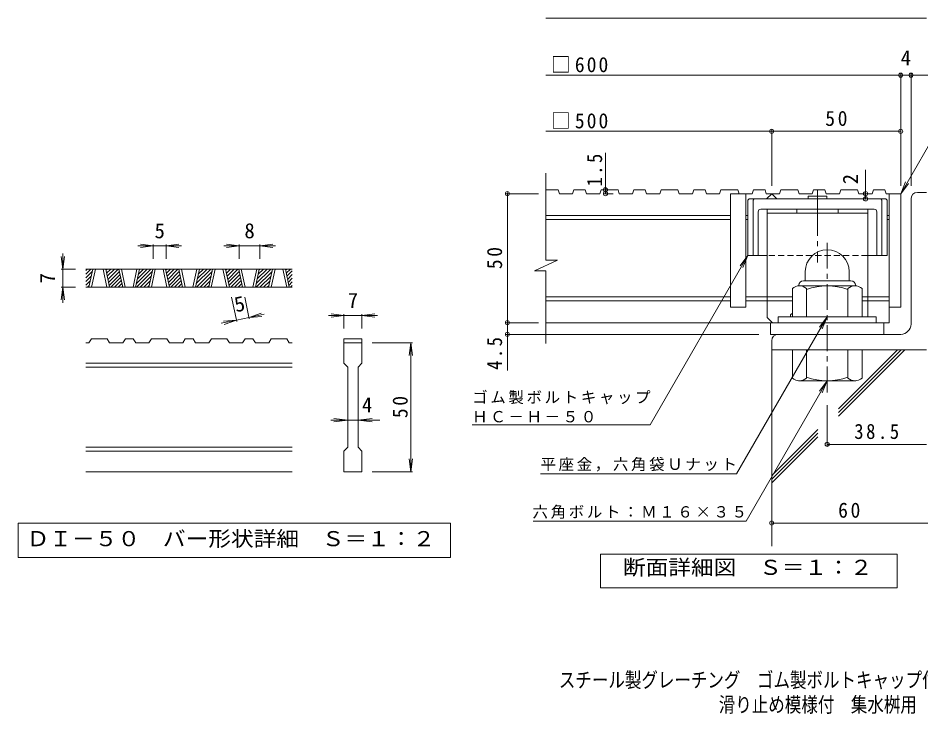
# Model space of a CAD drawing. Units: millimetres on the paper, enlarged 10 times, with parts at other scales. Extents: x -1789 to 1875, y -1353 to 1358.
# Drawn here: x -1789 to -38, y -1353 to -4 of the extents above; entities that cross this region are included whole.
import ezdxf
from ezdxf.enums import TextEntityAlignment as Align

# ---------------------------------------------------------------- set-up
doc = ezdxf.new("R2010")
doc.units = ezdxf.units.MM
doc.header["$LTSCALE"] = 10
doc.header["$PDMODE"] = 32
doc.header["$PDSIZE"] = 8
for name, pattern in [('CHAIN1', [8, 5, -1, 1, -1]), ('CHAIN2', [12, 9, -1, 1, -1]), ('DASHED1', [1.8, 1.2, -0.6])]:
    doc.linetypes.add(name, pattern=pattern)
for name, color, linetype, lineweight in [('D-0', 3, 'Continuous', 9), ('D-1', 2, 'Continuous', 9), ('D-2', 3, 'Continuous', 9), ('D-4', 7, 'Continuous', 9), ('D-5', 7, 'Continuous', 9), ('D-6', 6, 'Continuous', 9), ('D-7', 6, 'Continuous', 9), ('D-8', 4, 'Continuous', 9)]:
    doc.layers.add(name, color=color, linetype=linetype, lineweight=lineweight)
doc.layers.add('F-F_F-Fﾚｲﾔ', color=2, linetype='Continuous')
doc.styles.add('ＭＳ ゴシック', font='')
doc.styles.get('ＭＳ ゴシック').set_extended_font_data('MS Gothic')

msp = doc.modelspace()

# ---------------------------------------------------------------- linework, layer by layer
at = {"layer": 'D-0'}
for p, q in [((-1256.93, -490.79), (-1656.93, -490.79)), ((-1656.93, -493.43), (-1654.29, -490.79)), ((-1656.93, -500.5), (-1647.22, -490.79)), ((-1656.93, -507.57), (-1644.67, -495.32)), ((-1656.93, -514.64), (-1646.6, -504.31)), ((-1651.19, -525.79), (-1643.7, -490.79)), ((-1646.19, -525.79), (-1638.7, -490.79)), ((-1623.7, -490.79), (-1616.21, -525.79)), ((-1618.7, -490.79), (-1611.21, -525.79)), ((-1618.22, -493.07), (-1615.94, -490.79)), ((-1616.97, -498.89), (-1608.87, -490.79)), ((-1615.72, -504.72), (-1601.8, -490.79)), ((-1614.48, -510.54), (-1594.73, -490.79)), ((-1613.23, -516.37), (-1592.17, -495.31)), ((-1611.98, -522.19), (-1590.93, -501.13)), ((-1608.51, -525.79), (-1589.68, -506.96)), ((-1585.65, -525.79), (-1593.14, -490.79)), ((-1580.65, -525.79), (-1588.14, -490.79)), ((-1558.16, -490.79), (-1565.65, -525.79)), ((-1553.14, -490.79), (-1560.63, -525.79)), ((-1559.14, -518.85), (-1531.09, -490.79)), ((-1559.02, -525.79), (-1528.54, -495.32)), ((-1557.22, -509.85), (-1538.16, -490.79)), ((-1555.29, -500.85), (-1545.23, -490.79)), ((-1553.37, -491.86), (-1552.3, -490.79)), ((-1551.94, -525.79), (-1530.47, -504.31)), ((-1535.06, -525.79), (-1527.57, -490.79)), ((-1530.06, -525.79), (-1522.57, -490.79)), ((-1507.57, -490.79), (-1500.08, -525.79)), ((-1502.57, -490.79), (-1495.08, -525.79)), ((-1502.09, -493.07), (-1499.81, -490.79)), ((-1500.84, -498.89), (-1492.74, -490.79)), ((-1499.59, -504.72), (-1485.66, -490.79)), ((-1498.35, -510.54), (-1478.59, -490.79)), ((-1497.1, -516.37), (-1476.04, -495.31)), ((-1495.85, -522.19), (-1474.79, -501.13)), ((-1492.38, -525.79), (-1473.55, -506.96)), ((-1469.52, -525.79), (-1477.01, -490.79)), ((-1464.52, -525.79), (-1472.01, -490.79)), ((-1442.03, -490.79), (-1449.52, -525.79)), ((-1437.01, -490.79), (-1444.5, -525.79)), ((-1443.01, -518.85), (-1414.95, -490.79)), ((-1442.88, -525.79), (-1412.41, -495.32)), ((-1441.09, -509.85), (-1422.02, -490.79)), ((-1439.16, -500.85), (-1429.1, -490.79)), ((-1437.24, -491.86), (-1436.17, -490.79)), ((-1435.81, -525.79), (-1414.33, -504.31)), ((-1418.93, -525.79), (-1411.44, -490.79)), ((-1413.93, -525.79), (-1406.44, -490.79)), ((-1391.44, -490.79), (-1383.95, -525.79)), ((-1386.44, -490.79), (-1378.95, -525.79)), ((-1385.95, -493.07), (-1383.67, -490.79)), ((-1384.71, -498.89), (-1376.6, -490.79)), ((-1383.46, -504.72), (-1369.53, -490.79)), ((-1382.21, -510.54), (-1362.46, -490.79)), ((-1380.97, -516.37), (-1359.91, -495.31)), ((-1379.72, -522.19), (-1358.66, -501.13)), ((-1376.25, -525.79), (-1357.41, -506.96)), ((-1353.38, -525.79), (-1360.87, -490.79)), ((-1348.38, -525.79), (-1355.87, -490.79)), ((-1325.89, -490.79), (-1333.38, -525.79)), ((-1320.87, -490.79), (-1328.36, -525.79)), ((-1326.88, -518.85), (-1298.82, -490.79)), ((-1326.75, -525.79), (-1296.28, -495.32)), ((-1324.95, -509.85), (-1305.89, -490.79)), ((-1323.03, -500.85), (-1312.96, -490.79)), ((-1321.1, -491.86), (-1320.03, -490.79)), ((-1319.68, -525.79), (-1298.2, -504.31)), ((-1302.8, -525.79), (-1295.31, -490.79)), ((-1297.8, -525.79), (-1290.31, -490.79)), ((-1275.31, -490.79), (-1267.82, -525.79)), ((-1270.31, -490.79), (-1262.82, -525.79)), ((-1269.82, -493.07), (-1267.54, -490.79)), ((-1268.57, -498.89), (-1260.47, -490.79)), ((-1267.33, -504.72), (-1256.93, -494.32)), ((-1266.08, -510.54), (-1256.93, -501.39)), ((-1656.93, -521.72), (-1648.52, -513.31)), ((-1653.93, -525.79), (-1650.45, -522.31)), ((-1601.44, -525.79), (-1588.43, -512.78)), ((-1594.37, -525.79), (-1587.19, -518.61)), ((-1587.3, -525.79), (-1585.94, -524.43)), ((-1544.87, -525.79), (-1532.39, -513.31)), ((-1537.8, -525.79), (-1534.32, -522.31)), ((-1485.31, -525.79), (-1472.3, -512.78)), ((-1478.24, -525.79), (-1471.05, -518.61)), ((-1471.17, -525.79), (-1469.81, -524.43)), ((-1428.74, -525.79), (-1416.26, -513.31)), ((-1421.67, -525.79), (-1418.18, -522.31)), ((-1369.18, -525.79), (-1356.17, -512.78)), ((-1362.11, -525.79), (-1354.92, -518.61)), ((-1355.04, -525.79), (-1353.68, -524.43)), ((-1312.61, -525.79), (-1300.13, -513.31)), ((-1305.54, -525.79), (-1302.05, -522.31)), ((-1264.84, -516.37), (-1256.93, -508.46)), ((-1263.59, -522.19), (-1256.93, -515.53)), ((-1260.12, -525.79), (-1256.93, -522.6)), ((-1256.93, -525.79), (-1656.93, -525.79)), ((-1651.11, -633.29), (-1646.11, -625.79)), ((-1616.13, -625.79), (-1646.11, -625.79)), ((-1616.13, -625.79), (-1611.13, -633.29)), ((-1585.56, -633.29), (-1580.56, -625.79)), ((-1565.56, -625.79), (-1580.56, -625.79)), ((-1565.56, -625.79), (-1560.54, -633.29)), ((-1534.98, -633.29), (-1529.98, -625.79)), ((-1500, -625.79), (-1529.98, -625.79)), ((-1500, -625.79), (-1495, -633.29)), ((-1469.43, -633.29), (-1464.43, -625.79)), ((-1449.43, -625.79), (-1464.43, -625.79)), ((-1449.43, -625.79), (-1444.41, -633.29)), ((-1418.84, -633.29), (-1413.84, -625.79)), ((-1383.86, -625.79), (-1413.84, -625.79)), ((-1383.86, -625.79), (-1378.86, -633.29)), ((-1353.3, -633.29), (-1348.3, -625.79)), ((-1333.3, -625.79), (-1348.3, -625.79)), ((-1333.3, -625.79), (-1328.28, -633.29)), ((-1302.71, -633.29), (-1297.71, -625.79)), ((-1267.73, -625.79), (-1297.71, -625.79)), ((-1267.73, -625.79), (-1262.73, -633.29)), ((-1156.93, -625.79), (-1156.93, -633.29)), ((-1651.11, -633.29), (-1656.93, -633.29)), ((-1585.56, -633.29), (-1611.13, -633.29)), ((-1534.98, -633.29), (-1560.54, -633.29)), ((-1469.43, -633.29), (-1495, -633.29)), ((-1418.84, -633.29), (-1444.41, -633.29)), ((-1353.3, -633.29), (-1378.86, -633.29)), ((-1302.71, -633.29), (-1328.28, -633.29)), ((-1256.93, -633.29), (-1262.73, -633.29)), ((-1156.93, -633.29), (-1121.93, -633.29)), ((-1156.93, -673.29), (-1156.93, -633.29)), ((-1121.93, -633.29), (-1121.93, -673.29)), ((-1256.93, -673.29), (-1656.93, -673.29)), ((-1256.93, -680.79), (-1656.93, -680.79)), ((-1156.93, -673.29), (-1149.43, -680.79)), ((-1149.43, -835.79), (-1149.43, -680.79)), ((-1129.43, -680.79), (-1121.93, -673.29)), ((-1129.43, -680.79), (-1129.43, -835.79)), ((-1256.93, -835.79), (-1656.93, -835.79)), ((-1156.93, -843.29), (-1149.43, -835.79)), ((-1129.43, -835.79), (-1121.93, -843.29)), ((-1256.93, -843.29), (-1656.93, -843.29)), ((-1156.93, -883.29), (-1156.93, -843.29)), ((-1121.93, -843.29), (-1121.93, -883.29)), ((-1256.93, -883.29), (-1656.93, -883.29)), ((-1121.93, -883.29), (-1156.93, -883.29))]:
    msp.add_line(p, q, dxfattribs=at)
msp.add_lwpolyline([(-1156.93, -625.79), (-1121.93, -625.79), (-1121.93, -633.29)], dxfattribs=at)
at = {"layer": 'D-0', "color": 7}
msp.add_lwpolyline([(-1788.58, -983.29), (-1788.58, -1049.74), (-950.28, -1049.74), (-950.28, -983.29)], close=True, dxfattribs=at)
at = {"layer": 'D-1'}
for p, q in [((-45, -342.13), (-27.5, -342.13)), ((-57.5, -597.13), (-57.5, -354.63)), ((-262.5, -495.63), (-262.5, -513.13)), ((-177.5, -495.58), (-177.5, -513.13)), ((-275, -522.13), (-275, -523.13)), ((-166.25, -523.13), (-273.75, -523.13)), ((-266, -513.13), (-174, -513.13)), ((-165, -522.13), (-165, -523.13)), ((-287.5, -583.13), (-287.5, -528.32)), ((-260, -583.13), (-260, -528.32)), ((-180, -583.13), (-180, -528.32)), ((-152.5, -583.13), (-152.5, -528.32)), ((-125, -583.13), (-315, -583.13)), ((-315, -594.63), (-315, -583.13)), ((-125, -594.63), (-125, -583.13)), ((-327.5, -629.63), (-327.5, -647.13)), ((-77.5, -617.13), (-315, -617.13)), ((-27.5, -647.13), (-327.5, -647.13)), ((-287.5, -647.13), (-287.5, -701.94)), ((-260, -647.13), (-260, -701.94)), ((-180, -647.13), (-180, -701.94)), ((-152.5, -647.13), (-152.5, -701.94)), ((-275, -708.13), (-275, -707.13)), ((-166.25, -707.13), (-273.75, -707.13)), ((-165, -708.13), (-165, -707.13))]:
    msp.add_line(p, q, dxfattribs=at)
at = {"layer": 'D-1', "linetype": 'CHAIN1'}
msp.add_line((-220, -729.66), (-220, -436.62), dxfattribs=at)
at = {"layer": 'D-1'}
for centre, radius, start, end in [((-45, -354.63), 12.5, 90, 180), ((-220, -495.63), 42.5, 90, 180), ((-219.95, -495.58), 42.45, 0, 90), ((-273.75, -543.93), 20.8, 48.6201, 131.38164), ((-266, -522.13), 9, 90, 180), ((-220, -643.13), 120, 70.52881, 109.47119), ((-166.25, -543.93), 20.8, 48.61835, 131.37988), ((-174, -522.13), 9, 0, 90), ((-77.5, -597.13), 20, 270, 0), ((-315, -629.63), 12.5, 90, 180), ((-273.75, -686.33), 20.8, 228.61835, 311.37988), ((-220, -587.13), 120, 250.52881, 289.47119), ((-166.25, -686.33), 20.8, 228.6201, 311.38164)]:
    msp.add_arc(centre, radius, start, end, dxfattribs=at)
at = {"layer": 'D-2'}
for p, q in [((-765.17, -473.47), (-765.17, -304.63)), ((-741.65, -337.13), (-765.17, -337.13)), ((-741.65, -337.13), (-739.09, -344.63)), ((-713.53, -344.63), (-739.09, -344.63)), ((-688.93, -337.13), (-686.38, -344.63)), ((-660.81, -344.63), (-686.38, -344.63)), ((-625.52, -337.13), (-622.96, -344.63)), ((-597.39, -344.63), (-622.96, -344.63)), ((-572.8, -337.13), (-570.24, -344.63)), ((-544.68, -344.63), (-570.24, -344.63)), ((-509.38, -337.13), (-506.83, -344.63)), ((-481.26, -344.63), (-506.83, -344.63)), ((-456.67, -337.13), (-454.11, -344.63)), ((-428.55, -344.63), (-454.11, -344.63)), ((-407.5, -344.63), (-407.5, -564.63)), ((-365.13, -344.63), (-407.5, -344.63)), ((-393.25, -337.13), (-390.7, -344.63)), ((-377.5, -344.63), (-377.5, -564.63)), ((-340.54, -337.13), (-337.98, -344.63)), ((-312.41, -344.63), (-337.98, -344.63)), ((-277.12, -337.13), (-274.56, -344.63)), ((-224.4, -337.13), (-221.85, -344.63)), ((-196.28, -344.63), (-221.85, -344.63)), ((-160.99, -337.13), (-158.43, -344.63)), ((-108.27, -337.13), (-105.72, -344.63)), ((-77.5, -344.63), (-105.72, -344.63)), ((-100, -344.63), (-100, -594.63)), ((-407.5, -387.13), (-765.17, -387.13)), ((-407.5, -394.63), (-765.17, -394.63)), ((-373.75, -387.13), (-377.5, -387.13)), ((-373.75, -394.63), (-377.5, -394.63)), ((-100, -387.13), (-103.75, -387.13)), ((-100, -394.63), (-103.75, -394.63)), ((-787.29, -494.18), (-742.69, -473.47)), ((-742.69, -473.47), (-765.17, -473.47)), ((-787.29, -494.18), (-765.17, -494.18)), ((-765.17, -634.63), (-765.17, -494.18)), ((-407.5, -544.63), (-765.17, -544.63)), ((-407.5, -552.13), (-765.17, -552.13)), ((-287.5, -544.63), (-377.5, -544.63)), ((-287.5, -552.13), (-377.5, -552.13)), ((-100, -544.63), (-152.5, -544.63)), ((-100, -552.13), (-152.5, -552.13)), ((-377.5, -564.63), (-407.5, -564.63)), ((-100, -594.63), (-765.17, -594.63)), ((-330, -617.13), (-330, -594.63)), ((-110, -617.13), (-110, -594.63)), ((-330, -617.13), (-110, -617.13))]:
    msp.add_line(p, q, dxfattribs=at)
for points in [[(-688.93, -337.13), (-710.97, -337.13), (-713.53, -344.63)], [(-625.52, -337.13), (-658.25, -337.13), (-660.81, -344.63)], [(-572.8, -337.13), (-594.84, -337.13), (-597.39, -344.63)], [(-509.38, -337.13), (-542.12, -337.13), (-544.68, -344.63)], [(-456.67, -337.13), (-478.71, -337.13), (-481.26, -344.63)], [(-393.25, -337.13), (-425.99, -337.13), (-428.55, -344.63)], [(-340.54, -337.13), (-362.58, -337.13), (-365.13, -344.63)], [(-337.5, -354.63), (-327.5, -344.63), (-317.5, -354.63)], [(-277.12, -337.13), (-309.86, -337.13), (-312.41, -344.63)], [(-224.4, -337.13), (-246.44, -337.13), (-249, -344.63), (-274.56, -344.63)], [(-160.99, -337.13), (-193.73, -337.13), (-196.28, -344.63)], [(-108.27, -337.13), (-130.31, -337.13), (-132.87, -344.63), (-158.43, -344.63)], [(-77.5, -344.63), (-77.5, -564.63), (-100, -564.63)]]:
    msp.add_lwpolyline(points, dxfattribs=at)
at = {"layer": 'D-4'}
for p, q in [((-765.17, -4.26), (-27.5, -4.26)), ((-765.17, -114.96), (1.86, -114.96)), ((-77.5, -329.17), (-77.5, -111.96)), ((-57.5, -329.17), (-57.5, -111.96)), ((-765.17, -223.71), (-77.5, -223.71)), ((-327.5, -329.17), (-327.5, -220.71)), ((-649.86, -337.13), (-649.86, -265.66)), ((-145.65, -344.63), (-145.65, -298.67)), ((-779.88, -344.63), (-842.88, -344.63)), ((-839.89, -344.63), (-839.89, -342.13)), ((-839.89, -687.4), (-839.89, -344.63)), ((-652.86, -344.63), (-634.94, -344.63)), ((-649.86, -337.13), (-649.86, -344.63)), ((-145.65, -354.63), (-145.65, -344.63)), ((-1526.43, -445.79), (-1556.43, -445.79)), ((-1526.43, -445.79), (-1551.22, -442.53)), ((-1526.43, -445.79), (-1551.22, -449.05)), ((-1526.43, -442.79), (-1526.43, -470.79)), ((-1501.43, -445.79), (-1526.43, -445.79)), ((-1501.43, -445.79), (-1476.64, -442.53)), ((-1501.43, -442.79), (-1501.43, -470.79)), ((-1501.43, -445.79), (-1476.64, -449.05)), ((-1501.43, -445.79), (-1471.43, -445.79)), ((-1359.73, -445.79), (-1389.73, -445.79)), ((-1359.73, -445.79), (-1384.52, -442.53)), ((-1359.73, -445.79), (-1384.52, -449.05)), ((-1359.73, -442.79), (-1359.73, -470.79)), ((-1319.73, -445.79), (-1359.73, -445.79)), ((-1319.73, -445.79), (-1294.95, -442.53)), ((-1319.73, -442.79), (-1319.73, -470.79)), ((-1319.73, -445.79), (-1294.95, -449.05)), ((-1319.73, -445.79), (-1289.73, -445.79)), ((-1701.93, -490.79), (-1705.19, -466)), ((-1701.93, -490.79), (-1701.93, -460.79)), ((-1701.93, -490.79), (-1698.67, -466)), ((-1704.93, -490.79), (-1676.93, -490.79)), ((-1701.93, -490.79), (-1701.93, -525.79)), ((-1701.93, -525.79), (-1705.19, -550.58)), ((-1704.93, -525.79), (-1676.93, -525.79)), ((-1701.93, -525.79), (-1698.67, -550.58)), ((-1701.93, -525.79), (-1701.93, -555.79)), ((-1364.69, -592.42), (-1374.81, -545.15)), ((-1340.24, -587.19), (-1349.24, -545.15)), ((-1340.87, -584.26), (-1317.32, -575.88)), ((-1156.93, -580.79), (-1181.72, -577.53)), ((-1121.93, -580.79), (-1097.14, -577.53)), ((-1365.32, -589.49), (-1394.65, -595.77)), ((-1365.32, -589.49), (-1390.24, -591.49)), ((-1365.32, -589.49), (-1388.87, -597.87)), ((-1340.87, -584.26), (-1365.32, -589.49)), ((-1340.87, -584.26), (-1311.54, -577.98)), ((-1340.87, -584.26), (-1315.95, -582.26)), ((-1156.93, -580.79), (-1186.93, -580.79)), ((-1156.93, -580.79), (-1181.72, -584.05)), ((-1156.93, -577.79), (-1156.93, -605.79)), ((-1121.93, -580.79), (-1156.93, -580.79)), ((-1121.93, -577.79), (-1121.93, -605.79)), ((-1121.93, -580.79), (-1097.14, -584.05)), ((-1121.93, -580.79), (-1091.93, -580.79)), ((-779.88, -594.63), (-842.88, -594.63)), ((-352.5, -617.13), (-842.88, -617.13)), ((-1023.93, -633.29), (-1101.93, -633.29)), ((-1026.93, -633.29), (-1030.19, -658.08)), ((-1026.93, -633.29), (-1023.67, -658.08)), ((-1026.93, -883.29), (-1026.93, -633.29)), ((-220, -754.66), (-220, -833.31)), ((-1149.43, -783.29), (-1181.93, -783.29)), ((-1149.43, -783.29), (-1176.72, -780.03)), ((-1149.43, -783.29), (-1176.72, -786.55)), ((-1129.43, -783.29), (-1149.43, -783.29)), ((-1129.43, -783.29), (-1102.14, -780.03)), ((-1129.43, -783.29), (-1102.14, -786.55)), ((-1129.43, -783.29), (-1086.93, -783.29)), ((-220, -830.31), (-27.5, -830.31)), ((-1026.93, -883.29), (-1030.19, -858.5)), ((-1026.93, -883.29), (-1023.67, -858.5)), ((-1023.93, -883.29), (-1101.93, -883.29)), ((-327.5, -982.89), (97.76, -982.89))]:
    msp.add_line(p, q, dxfattribs=at)
for p in [(-77.5, -114.96), (-57.5, -114.96), (-327.5, -223.71), (-77.5, -223.71), (-839.89, -344.63), (-649.86, -337.13), (-649.86, -344.63), (-145.65, -344.63), (-145.65, -354.63), (-839.89, -594.63), (-839.89, -617.13), (-220, -830.31), (-327.5, -982.89)]:
    msp.add_point(p, dxfattribs=at)
at = {"layer": 'D-5'}
for p, q in [((-77.5, -344.63), (28.93, -160.29)), ((-77.5, -344.63), (-67.93, -321.53)), ((-77.5, -344.63), (-62.28, -324.79)), ((-373.75, -464.63), (-563.16, -792.69)), ((-373.75, -464.63), (-388.97, -484.46)), ((-373.75, -464.63), (-383.32, -487.72)), ((-220, -583.13), (-395.79, -887.62)), ((-220, -583.13), (-235.22, -602.96)), ((-220, -583.13), (-229.57, -606.23)), ((-220, -707.13), (-377.16, -979.34)), ((-220, -707.13), (-235.22, -726.96)), ((-220, -707.13), (-229.57, -730.23)), ((-908.16, -792.69), (-563.16, -792.69)), ((-775.79, -887.62), (-395.79, -887.62)), ((-790.3, -979.34), (-377.16, -979.34))]:
    msp.add_line(p, q, dxfattribs=at)
at = {"layer": 'D-5', "color": 2}
msp.add_lwpolyline([(-659.49, -1108.04), (-659.49, -1043.04), (-84.49, -1043.04), (-84.49, -1108.04)], close=True, dxfattribs=at)
at = {"layer": 'D-6'}
for p, q in [((-327.5, -647.13), (-327.5, -1027.45)), ((-198.12, -761.42), (-83.82, -647.13)), ((-198.12, -768.49), (-76.76, -647.13)), ((-198.12, -775.57), (-69.68, -647.13)), ((-327.5, -890.8), (-238.42, -801.73)), ((-327.5, -897.87), (-238.42, -808.8)), ((-327.5, -904.94), (-238.42, -815.87))]:
    msp.add_line(p, q, dxfattribs=at)
at = {"layer": 'D-7'}
for p, q in [((-256.94, -349.63), (-256.94, -354.63)), ((-220.56, -349.63), (-256.94, -349.63)), ((-220.56, -349.63), (-220.56, -354.63)), ((-373.75, -357.13), (-371.25, -354.63)), ((-373.75, -357.13), (-373.75, -464.63)), ((-106.25, -354.63), (-371.25, -354.63)), ((-363.75, -357.13), (-361.25, -354.63)), ((-363.75, -357.13), (-363.75, -464.63)), ((-113.75, -357.13), (-116.25, -354.63)), ((-113.75, -357.13), (-113.75, -464.63)), ((-103.75, -357.13), (-106.25, -354.63)), ((-103.75, -357.13), (-103.75, -464.63)), ((-353.75, -379.63), (-353.75, -464.63)), ((-128.75, -374.63), (-348.75, -374.63)), ((-123.75, -379.63), (-123.75, -464.63)), ((-336.25, -464.63), (-373.75, -464.63)), ((-103.75, -464.63), (-141.25, -464.63))]:
    msp.add_line(p, q, dxfattribs=at)
at = {"layer": 'D-7', "linetype": 'CHAIN2'}
msp.add_line((-238.75, -336.37), (-238.75, -477.89), dxfattribs=at)
at = {"layer": 'D-7', "linetype": 'DASHED1'}
msp.add_line((-141.25, -464.63), (-336.25, -464.63), dxfattribs=at)
at = {"layer": 'D-7'}
for centre, start, end in [((-348.75, -379.63), 90, 180), ((-128.75, -379.63), 0, 90)]:
    msp.add_arc(centre, 5, start, end, dxfattribs=at)
at = {"layer": 'D-8'}
for p, q in [((-141.25, -374.63), (-336.25, -374.63)), ((-336.25, -584.63), (-336.25, -374.63)), ((-141.25, -382.13), (-336.25, -382.13)), ((-278.75, -374.63), (-278.75, -382.13)), ((-198.75, -374.63), (-198.75, -382.13)), ((-141.25, -583.13), (-141.25, -374.63)), ((-336.25, -584.63), (-326.25, -594.63))]:
    msp.add_line(p, q, dxfattribs=at)
msp.add_lwpolyline([(-291.25, -583.13), (-291.25, -579.63), (-287.5, -575.88)], dxfattribs=at)

# ---------------------------------------------------------------- texts
at = {"layer": 'D-0', "color": 2, "style": 'ＭＳ ゴシック', "width": 1.1}
msp.add_text('ＤＩ－５０\u3000バー形状詳細\u3000Ｓ＝１：２', height=29.33, dxfattribs=at).set_placement((-1771.93, -1036.52), align=Align.BOTTOM_LEFT)
at = {"layer": 'D-4', "color": 2, "style": 'ＭＳ ゴシック'}
for s, p in [('4', (-77.5, -104.96)), ('5', (-1523.93, -439.79)), ('8', (-1349.73, -439.79)), ('7', (-1149.43, -574.79)), ('4', (-1121.93, -777.29))]:
    msp.add_text(s, height=29.33, dxfattribs=at).set_placement(p, align=Align.BOTTOM_LEFT)
for s, rotation, p in [('2', 90, (-151.63, -326.29)), ('7', 90, (-1707.93, -518.29)), ('5', 12.079, (-1364.13, -583.1))]:
    msp.add_text(s, height=29.33, rotation=rotation, dxfattribs=at).set_placement(p, align=Align.BOTTOM_LEFT)
at = {"layer": 'D-4', "color": 2, "char_height": 29.33, "attachment_point": 7, "style": 'ＭＳ ゴシック'}
for s, insert in [('\\T1.21;\\W0.95;□600', (-755.17, -109.91)), ('\\T1.21;\\W0.95;□500', (-755.17, -218.71)), ('\\T1.27;\\W0.95;50', (-223.75, -213.71)), ('\\T1.28;\\W0.9;38.5', (-167.5, -820.31)), ('\\T1.27;\\W0.95;60', (-198.75, -972.89))]:
    msp.add_mtext(s, dxfattribs=dict(at, insert=insert))
at = {"layer": 'D-4', "color": 2, "char_height": 29.33, "attachment_point": 7, "rotation": 90, "style": 'ＭＳ ゴシック'}
for s, insert in [('\\T1.27;\\W0.9;1.5', (-655.86, -330.7)), ('\\T1.27;\\W0.95;50', (-849.88, -490.88)), ('\\T1.27;\\W0.9;4.5', (-849.88, -685.95)), ('\\T1.27;\\W0.95;50', (-1032.93, -779.54))]:
    msp.add_mtext(s, dxfattribs=dict(at, insert=insert))
at = {"layer": 'D-5', "color": 2, "style": 'ＭＳ ゴシック', "width": 1.1}
msp.add_text('断面詳細図\u3000Ｓ＝１：２', height=29.33, dxfattribs=at).set_placement((-616.07, -1092.07), align=Align.BOTTOM_LEFT)
at = {"layer": 'D-5', "char_height": 21.99, "attachment_point": 7, "style": 'ＭＳ ゴシック'}
for s, insert in [('\\T1.17;ゴム製ボルトキャップ', (-908.16, -752.73)), ('\\T1.17;ＨＣ－Ｈ－５０', (-908.16, -788.03)), ('\\T1.17;平座金，六角袋Ｕナット', (-775.79, -882.96)), ('\\T1.17;六角ボルト：Ｍ１６×３５', (-791.23, -974.68))]:
    msp.add_mtext(s, dxfattribs=dict(at, insert=insert))
at = {"layer": 'F-F_F-Fﾚｲﾔ', "style": 'ＭＳ ゴシック', "width": 0.8}
for s, p in [('スチール製グレーチング\u3000ゴム製ボルトキャップ付\u3000ボルト固定式\u3000枠付正方形型', (-740.19, -1310.3)), ('滑り止め模様付\u3000集水桝用\u3000ＨＸＣＬ－ＨＣ\u3000５５５０－ａ', (-430.19, -1358.1))]:
    msp.add_text(s, height=29.33, dxfattribs=at).set_placement(p, align=Align.BOTTOM_LEFT)

doc.saveas('drawing.dxf')
